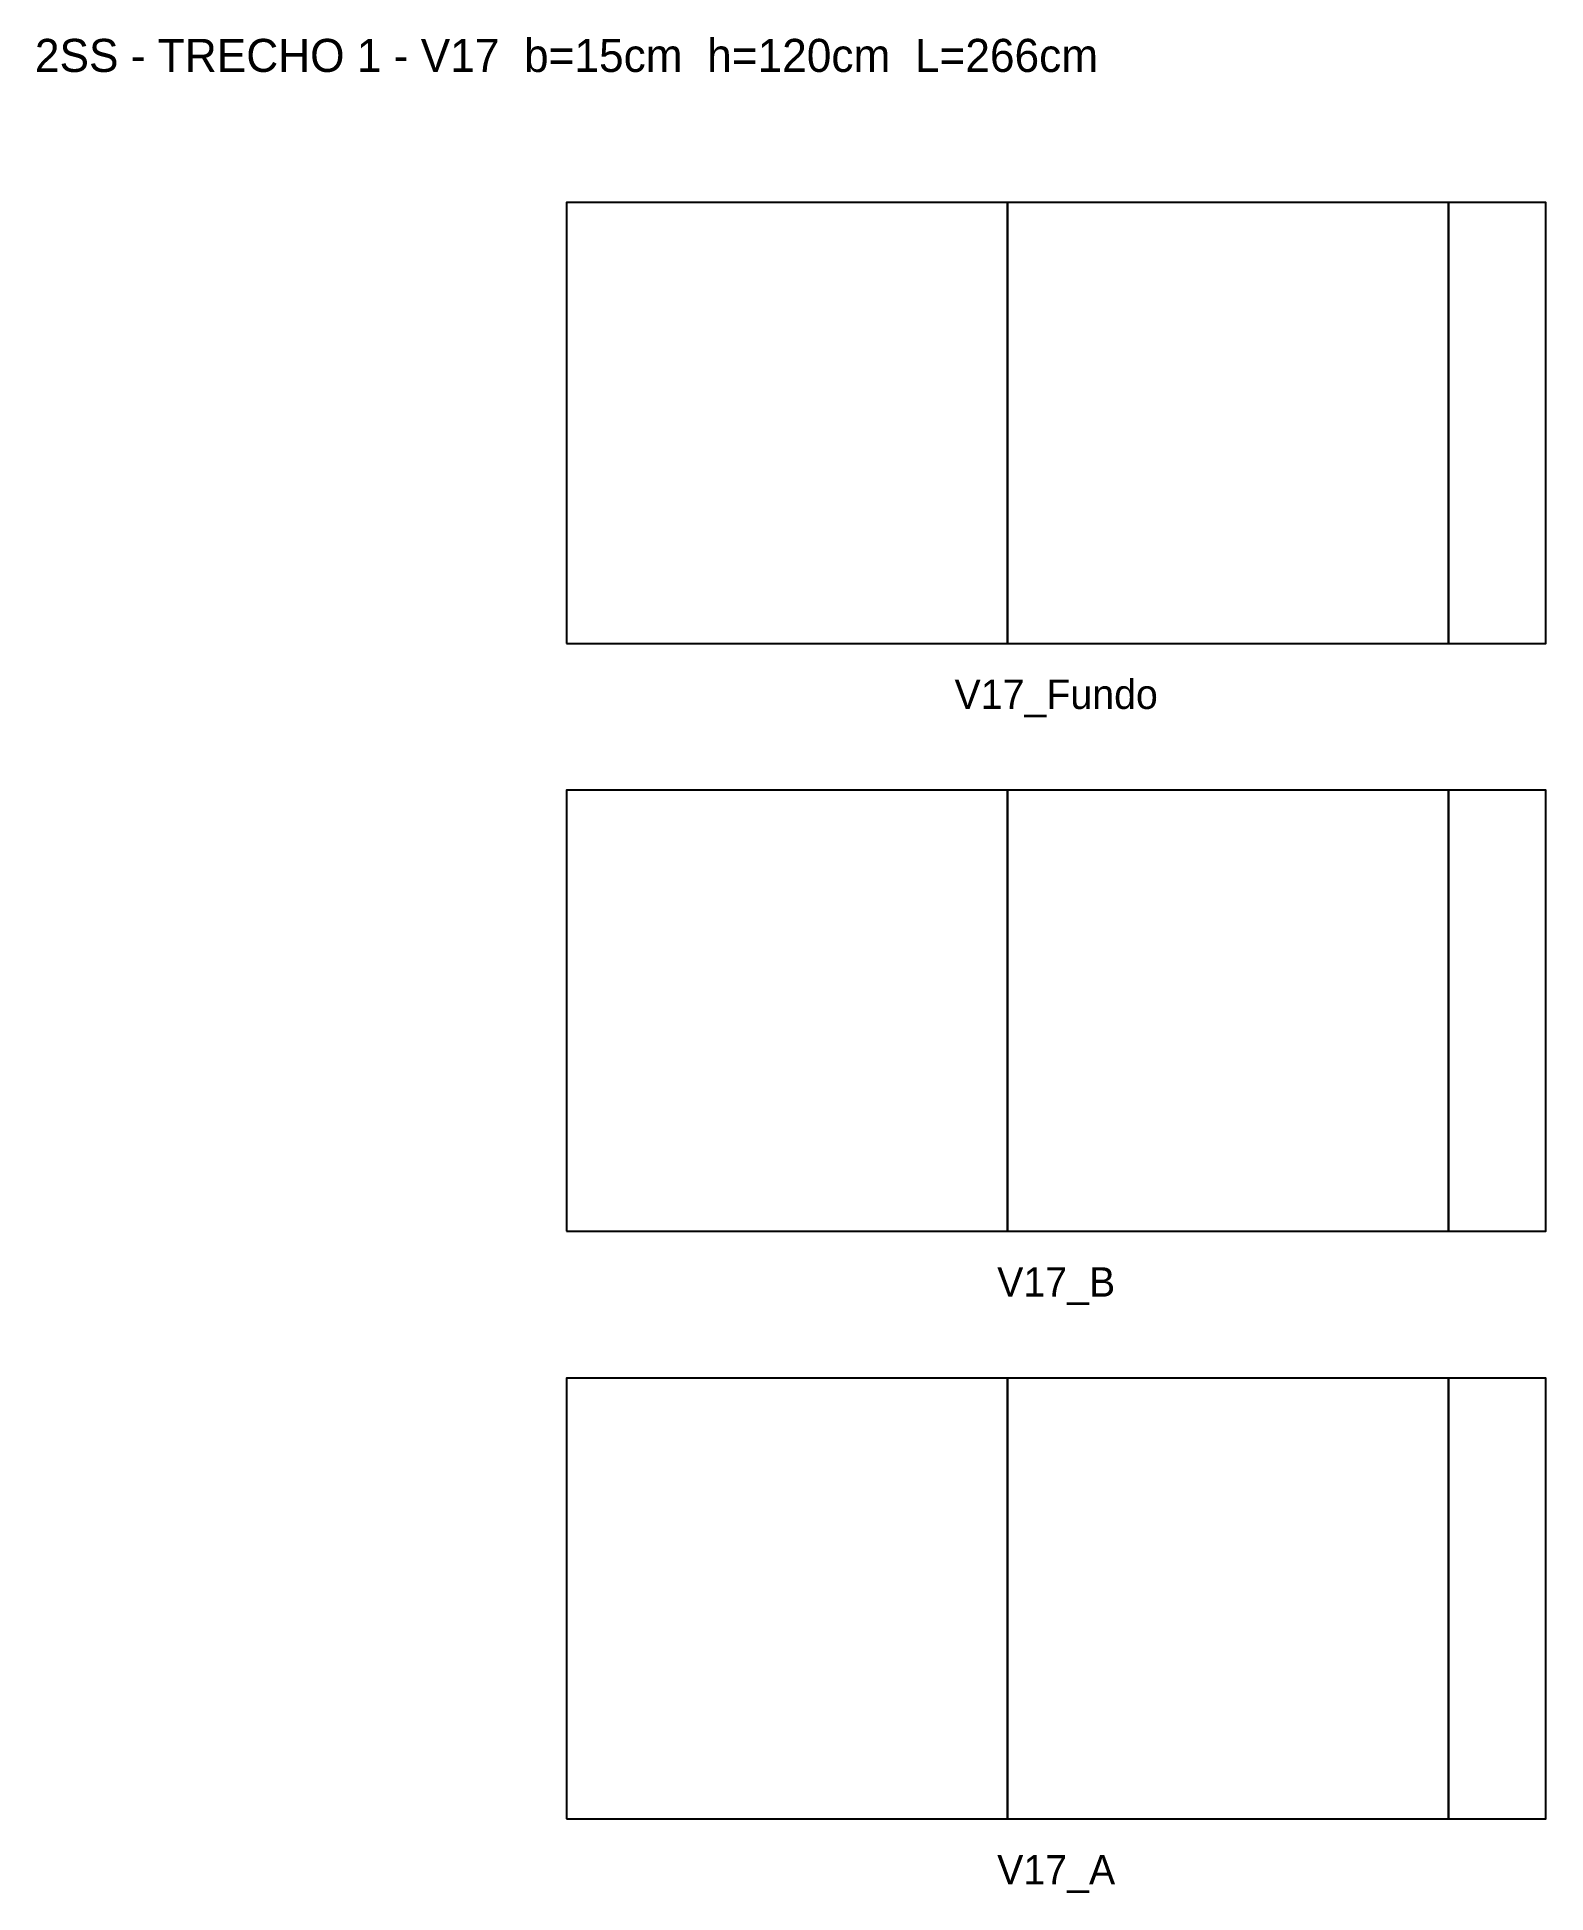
# Model space of a CAD drawing. Header units: metres. Extents: x -144 to 266, y -20 to 485.
import ezdxf

# ---------------------------------------------------------------- set-up
doc = ezdxf.new("R2010")
doc.units = ezdxf.units.M
for name, color, linetype in [('NOMENCLATURA', 2, 'Continuous'), ('Paineis', 7, 'Continuous'), ('Texto Secao', 2, 'Continuous')]:
    doc.layers.add(name, color=color, linetype=linetype)

msp = doc.modelspace()

# ---------------------------------------------------------------- linework, layer by layer
at = {"layer": 'Paineis'}
for points in [[(0, 320), (120, 320), (120, 440), (0, 440)], [(120, 320), (240, 320), (240, 440), (120, 440)], [(240, 320), (266.5, 320), (266.5, 440), (240, 440)], [(0, 160), (120, 160), (120, 280), (0, 280)], [(120, 160), (240, 160), (240, 280), (120, 280)], [(240, 160), (266.5, 160), (266.5, 280), (240, 280)], [(0, 0), (120, 0), (120, 120), (0, 120)], [(120, 0), (240, 0), (240, 120), (120, 120)], [(240, 0), (266.5, 0), (266.5, 120), (240, 120)]]:
    msp.add_lwpolyline(points, close=True, dxfattribs=at)

# ---------------------------------------------------------------- texts
at = {"layer": 'NOMENCLATURA', "insert": (0, 480), "char_height": 9, "width": 286.5, "attachment_point": 5}
msp.add_mtext('2SS - TRECHO 1 - V17  b=15cm  h=120cm  L=266cm', dxfattribs=at)
at = {"layer": 'Texto Secao', "char_height": 8, "width": 286.5, "attachment_point": 5}
for s, insert in [('V17_Fundo', (133.25, 305)), ('V17_B', (133.25, 145)), ('V17_A', (133.25, -15))]:
    msp.add_mtext(s, dxfattribs=dict(at, insert=insert))

doc.saveas('drawing.dxf')
